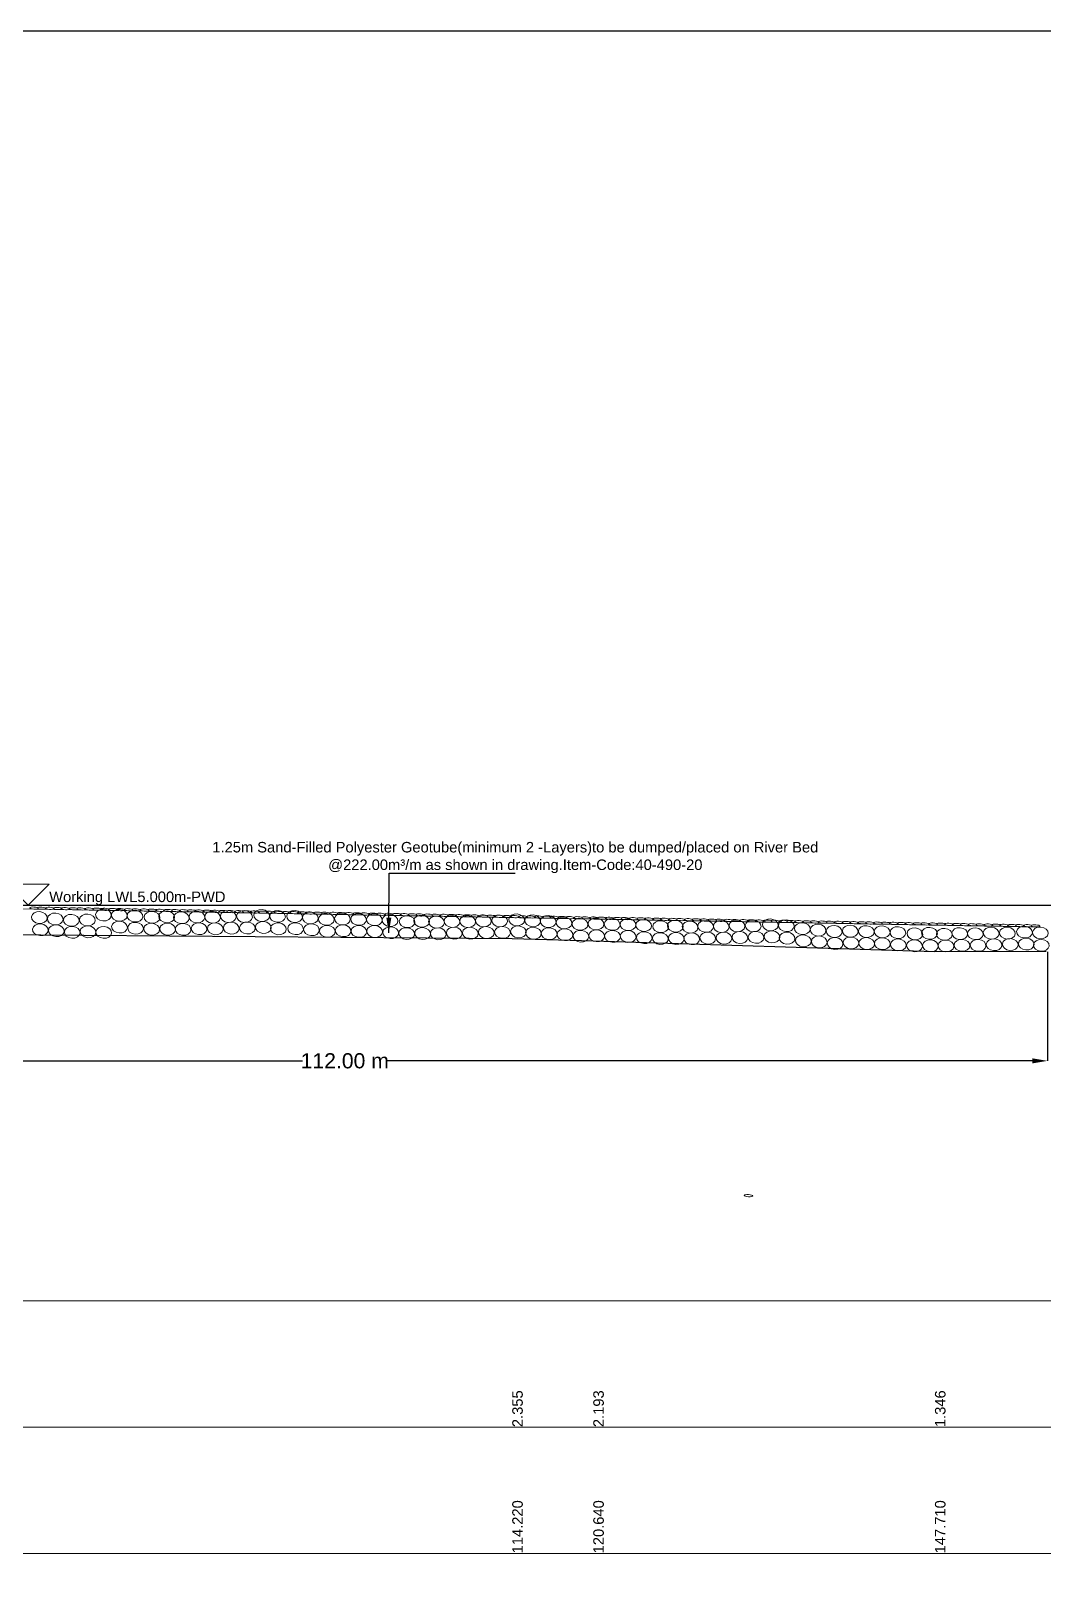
# Model space of a CAD drawing. Header units: inches. Extents: x 89000 to 215021, y -23839 to 0.
# Drawn here: x 163527 to 165934, y -3658 to 0 of the extents above; entities that cross this region are included whole.
import ezdxf

# ---------------------------------------------------------------- set-up
doc = ezdxf.new("R2010")
doc.units = ezdxf.units.IN
doc.header["$LTSCALE"] = 7
doc.header["$MEASUREMENT"] = 0
doc.header["$PDMODE"] = 3
for name, color, linetype, lineweight in [('Cross section Data Border', 7, 'Continuous', 9), ('Cross Section Labels', 7, 'Continuous', 9), ('Existing_Bed_Level for Xsection', 7, 'Continuous', 25), ('Long Section Labels', 7, 'Continuous', 9)]:
    doc.layers.add(name, color=color, linetype=linetype, lineweight=lineweight)
doc.styles.get("Standard").update_dxf_attribs({"font": 'arial.ttf'})
doc.dimstyles.get("Standard").update_dxf_attribs({"dimtxt": 36, "dimasz": 36, "dimexe": 0.18, "dimexo": 0.0625, "dimgap": 0.09, "dimtad": 0, "dimtih": 1, "dimtoh": 1, "dimdec": 4, "dimzin": 0, "dimdsep": 46, "dimtxsty": 'Standard', "dimcen": 0.09, "dimadec": 0, "dimazin": 0, "dimtfac": 1, "dimtdec": 4, "dimtofl": 0, "dimtmove": 0, "dimatfit": 3, "dimfxl": 1, "dimtolj": 1, "dimtzin": 0, "dimarcsym": 0})

# ---------------------------------------------------------------- blocks, each defined once
blk = doc.blocks.new('*D10')
at = {"layer": 'Cross Section Labels', "color": 0, "lineweight": -2, "transparency": 16777216}
for p, q in [((162603.4, -2077.9), (162603.4, -2447.8)), ((165943.7, -2188.9), (165943.7, -2447.8)), ((162639.4, -2447.6), (164173, -2447.6)), ((165907.7, -2447.6), (164374.1, -2447.6))]:
    blk.add_line(p, q, dxfattribs=at)
at = {"layer": 'Cross Section Labels', "color": 0, "transparency": 16777216}
for points in [[(162639.4, -2441.6), (162639.4, -2453.6), (162603.4, -2447.6)], [(165907.7, -2441.6), (165907.7, -2453.6), (165943.7, -2447.6)]]:
    blk.add_solid(points, dxfattribs=at)
at = {"layer": 'Defpoints', "color": 0, "transparency": 16777216}
for p in [(162603.4, -2077.8), (165943.7, -2188.8), (165943.7, -2447.6)]:
    blk.add_point(p, dxfattribs=at)
at = {"layer": 'Cross Section Labels', "color": 0, "transparency": 16777216, "insert": (164273.6, -2447.6), "char_height": 36, "attachment_point": 5}
blk.add_mtext('\\A1;112.00 m', dxfattribs=at)
blk = doc.blocks.new('Sand-cement-gunnybag')
at = {"layer": 'Long Section Labels'}
blk.add_ellipse((0, 2.5), major_axis=(9.97, -0.52), ratio=0.255, dxfattribs=at)

msp = doc.modelspace()

# ---------------------------------------------------------------- linework, layer by layer
msp.add_lwpolyline([(160000, 0), (170000, 0), (170000, -7071), (160000, -7071)], close=True)
at = {"layer": 'Cross section Data Border'}
msp.add_lwpolyline([(160345.10157, -3017.79875), (169299.30157, -3017.79875), (169299.30157, -3617.79875), (160345.10157, -3617.79875)], close=True, dxfattribs=at)
msp.add_lwpolyline([(160345.10157, -3317.79875), (169299.30157, -3317.79875)], dxfattribs=at)
at = {"layer": 'Cross Section Labels'}
msp.add_line((162672.41479, -2071.71319), (165927.01688, -2129.52812), dxfattribs=at)
msp.add_lwpolyline([(163521.09399, -2077.79875), (163571.09399, -2027.79875), (163471.09399, -2027.79875)], close=True, dxfattribs=at)
at = {"layer": 'Existing_Bed_Level for Xsection'}
for points in [[(161245.10157, -2077.79875), (169199.30157, -2077.79875)], [(163245.80157, -2145.89875), (164671.70157, -2157.14875), (164864.30157, -2162.00875), (165676.40157, -2187.41875), (165940.70157, -2187.08875)]]:
    msp.add_lwpolyline(points, dxfattribs=at)
at = {"layer": 'Long Section Labels'}
for centre in [(163547.90057, -2107.00246), (163550.27782, -2135.98195), (163585.46152, -2110.44676), (163623.6096, -2113.71063), (163661.75543, -2112.9193), (163700.13825, -2101.02936), (163737.79898, -2101.71771), (163738.25823, -2129.71108), (163775.08662, -2103.59201), (163776.35564, -2132.57361), (163814.6059, -2134.74723), (163815.51217, -2106.4902), (163850.21387, -2105.21129), (163852.52202, -2134.61547), (163885.40585, -2107.54961), (163889.43417, -2135.15055), (163922.23665, -2105.82457), (163927.45403, -2133.68278), (163959.35524, -2106.11206), (163965.82837, -2133.80079), (163996.76162, -2104.6745), (164003.75155, -2132.19213), (164035.31897, -2104.6745), (164042.21154, -2131.83461), (164076.02041, -2102.16398), (164080.17557, -2130.63914), (164113.88329, -2104.24096), (164115.83196, -2133.76656), (164154.27558, -2104.58296), (164156.65283, -2133.56245), (164191.83653, -2108.02726), (164194.4516, -2135.9378), (164229.9846, -2111.29113), (164268.13044, -2110.4998), (164306.41172, -2111.47877), (164344.07245, -2112.16712), (164381.36009, -2114.04142), (164421.78564, -2116.93961), (164456.48735, -2115.6607), (164491.67932, -2117.99903), (164528.51012, -2116.27398), (164565.62871, -2116.56147), (164603.03509, -2115.12391), (164641.59244, -2115.12391), (164682.29389, -2112.61339), (164720.15676, -2114.69037), (164757.01238, -2116.38458), (164794.57333, -2119.82888), (164832.72141, -2123.09275), (164870.86724, -2122.30142), (164909.14852, -2123.28039), (164946.80925, -2123.96875), (164984.0969, -2125.84304), (165024.52245, -2128.74123), (165059.22415, -2127.46232), (165094.41612, -2129.80065), (165131.24692, -2128.07561), (165168.36551, -2128.36309), (165205.77189, -2126.92553), (165244.32924, -2126.92553), (165285.03069, -2124.41502), (165322.89356, -2126.49199), (165361.13417, -2133.51126), (163588.07659, -2138.3573), (163625.84709, -2142.18995), (163663.37996, -2140.86456), (163700.84045, -2142.35057), (164232.2221, -2139.77044), (164269.75497, -2138.44505), (164307.21545, -2139.93107), (164344.5317, -2140.16049), (164382.62911, -2143.02302), (164420.87938, -2145.19664), (164458.7955, -2145.06488), (164495.70764, -2145.59996), (164533.7275, -2144.13219), (164572.10184, -2144.2502), (164610.02503, -2142.64154), (164648.48501, -2142.28403), (164686.44904, -2141.08856), (164722.10543, -2144.21597), (164759.38963, -2145.36407), (164797.1884, -2147.73942), (164834.9589, -2151.57207), (164872.49177, -2150.24667), (164909.95225, -2151.73269), (164947.2685, -2151.96212), (164985.36591, -2154.82464), (165023.61618, -2156.99826), (165061.5323, -2156.8665), (165098.44444, -2157.40159), (165136.4643, -2155.93381), (165174.83864, -2156.05183), (165212.76183, -2154.44317), (165251.22181, -2154.08565), (165289.18584, -2152.89018), (165324.84224, -2156.01759), (165363.51143, -2162.49075), (165398.69513, -2136.95556), (165401.31019, -2164.8661), (165436.8432, -2140.21943), (165439.0807, -2168.69875), (165474.98903, -2139.4281), (165476.61356, -2167.37336), (165513.27032, -2140.40708), (165514.07405, -2168.85937), (165550.93105, -2141.09543), (165551.3903, -2169.0888), (165588.21869, -2142.96973), (165589.48771, -2171.95133), (165628.64424, -2145.86791), (165663.34594, -2144.589), (165698.53792, -2146.92733), (165735.36872, -2145.20229), (165772.48731, -2145.48977), (165809.89369, -2144.05222), (165816.88362, -2171.56985), (165848.45104, -2144.05222), (165855.34361, -2171.21233), (165889.15248, -2141.5417), (165893.30764, -2170.01686), (165927.01535, -2143.61868), (165627.73797, -2174.12495), (165665.65409, -2173.99318), (165702.56624, -2174.52827), (165740.5861, -2173.06049), (165778.96044, -2173.17851), (165928.96403, -2173.14428)]:
    msp.add_ellipse(centre, major_axis=(18.68717, -1.53373), ratio=0.7504, dxfattribs=at)

# ---------------------------------------------------------------- block references
at = {"layer": 'Cross Section Labels', "rotation": 358.982301568157}
for p in [(163534.77873, -2087.03227), (163553.52578, -2087.36529), (163572.27282, -2087.69831), (163591.01986, -2088.03134), (163609.7669, -2088.36436), (163628.51395, -2088.69738), (163647.26099, -2089.03041), (163666.00803, -2089.36343), (163684.75507, -2089.69646), (163703.50211, -2090.02948), (163722.24916, -2090.3625), (163740.9962, -2090.69553), (163759.74324, -2091.02855), (163778.49028, -2091.36157), (163797.23733, -2091.6946), (163815.98437, -2092.02762), (163834.73141, -2092.36064), (163853.47845, -2092.69367), (163872.2255, -2093.02669), (163890.97254, -2093.35971), (163909.71958, -2093.69274), (163928.46662, -2094.02576), (163947.21366, -2094.35878), (163965.96071, -2094.69181), (163984.70775, -2095.02483), (164003.45479, -2095.35786), (164022.20183, -2095.69088), (164040.94888, -2096.0239), (164059.69592, -2096.35693), (164078.44296, -2096.68995), (164097.19, -2097.02297), (164115.93705, -2097.356), (164134.68409, -2097.68902), (164153.43113, -2098.02204), (164172.17817, -2098.35507), (164190.92521, -2098.68809), (164209.67226, -2099.02111), (164228.4193, -2099.35414), (164247.16634, -2099.68716), (164265.91338, -2100.02018), (164284.66043, -2100.35321), (164303.40747, -2100.68623), (164322.15451, -2101.01926), (164340.90155, -2101.35228), (164359.6486, -2101.6853), (164378.39564, -2102.01833), (164397.14268, -2102.35135), (164415.88972, -2102.68437), (164434.63676, -2103.0174), (164453.38381, -2103.35042), (164472.13085, -2103.68344), (164490.87789, -2104.01647), (164509.62493, -2104.34949), (164528.37198, -2104.68251), (164547.11902, -2105.01554), (164565.86606, -2105.34856), (164584.6131, -2105.68158), (164603.36015, -2106.01461), (164622.10719, -2106.34763), (164640.85423, -2106.68065), (164659.60127, -2107.01368), (164678.34831, -2107.3467), (164697.09536, -2107.67973), (164715.8424, -2108.01275), (164734.58944, -2108.34577), (164753.33648, -2108.6788), (164772.08353, -2109.01182), (164790.83057, -2109.34484), (164809.57761, -2109.67787), (164828.32465, -2110.01089), (164847.0717, -2110.34391), (164865.81874, -2110.67694), (164884.56578, -2111.00996), (164903.31282, -2111.34298), (164922.05986, -2111.67601), (164940.80691, -2112.00903), (164959.55395, -2112.34205), (164978.30099, -2112.67508), (164997.04803, -2113.0081), (165015.79508, -2113.34113), (165034.54212, -2113.67415), (165053.28916, -2114.00717), (165072.0362, -2114.3402), (165090.78325, -2114.67322), (165109.53029, -2115.00624), (165128.27733, -2115.33927), (165147.02437, -2115.67229), (165165.77142, -2116.00531), (165184.51846, -2116.33834), (165203.2655, -2116.67136), (165222.01254, -2117.00438), (165240.75958, -2117.33741), (165259.50663, -2117.67043), (165278.25367, -2118.00345), (165297.00071, -2118.33648), (165315.74775, -2118.6695), (165334.4948, -2119.00253), (165353.24184, -2119.33555), (165371.98888, -2119.66857), (165390.73592, -2120.0016), (165409.48297, -2120.33462), (165428.23001, -2120.66764), (165446.97705, -2121.00067), (165465.72409, -2121.33369), (165484.47113, -2121.66671), (165503.21818, -2121.99974), (165521.96522, -2122.33276), (165540.71226, -2122.66578), (165559.4593, -2122.99881), (165578.20635, -2123.33183), (165596.95339, -2123.66485), (165615.70043, -2123.99788), (165634.44747, -2124.3309), (165653.19452, -2124.66393), (165671.94156, -2124.99695), (165690.6886, -2125.32997), (165709.43564, -2125.663), (165728.18268, -2125.99602), (165746.92973, -2126.32904), (165765.67677, -2126.66207), (165784.42381, -2126.99509), (165803.17085, -2127.32811), (165821.9179, -2127.66114), (165840.66494, -2127.99416), (165859.41198, -2128.32718), (165878.15902, -2128.66021), (165896.90607, -2128.99323), (165915.65311, -2129.32625)]:
    msp.add_blockref('Sand-cement-gunnybag', p, dxfattribs=at)
at = {"layer": 'Cross Section Labels'}
msp.add_blockref('Sand-cement-gunnybag', (165233.26136, -2770.25755), dxfattribs=at)

# ---------------------------------------------------------------- texts
at = {"layer": 'Cross Section Labels', "char_height": 25}
for s, insert, attachment_point in [('1.25m Sand-Filled Polyester Geotube(minimum 2 -Layers)to be dumped/placed on River Bed^J@222.00m³/m as shown in drawing.Item-Code:40-490-20', (164678.98218, -2001.56731), 8), ('Working LWL5.000m-PWD', (163571.09399, -2077.79875), 7)]:
    msp.add_mtext(s, dxfattribs=dict(at, insert=insert, attachment_point=attachment_point))
at = {"layer": 'Long Section Labels', "char_height": 25, "attachment_point": 1, "rotation": 90}
for s, insert in [('2.355', (164671.70157, -3317.79875)), ('2.193', (164864.30157, -3317.79875)), ('1.346', (165676.40157, -3317.79875)), ('114.220', (164671.70157, -3617.79875)), ('120.640', (164864.30157, -3617.79875)), ('147.710', (165676.40157, -3617.79875))]:
    msp.add_mtext(s, dxfattribs=dict(at, insert=insert))

# ---------------------------------------------------------------- dimensions: what is measured, and where the dimension line sits
at = {"layer": 'Cross Section Labels'}
dim = msp.add_linear_dim(base=(165943.70157, -2447.64518), p1=(162603.44119, -2077.79875), p2=(165943.70157, -2188.82875), text='112.00 m', dimstyle='Standard', dxfattribs=at)
dim.commit()
dim.dimension.update_dxf_attribs({"geometry": '*D10', "text_midpoint": (164273.57138, -2447.64518)})

# ---------------------------------------------------------------- leaders
at = {"layer": 'Cross Section Labels', "annotation_type": 0, "has_hookline": 1, "hookline_direction": 0, "text_width": 1434.07231}
msp.add_leader([(164378.19303, -2143.47802), (164378.98218, -2001.56731), (164678.89218, -2001.56731)], dimstyle='Standard', override={"dimasz": 36}, dxfattribs=at)

doc.saveas('drawing.dxf')
